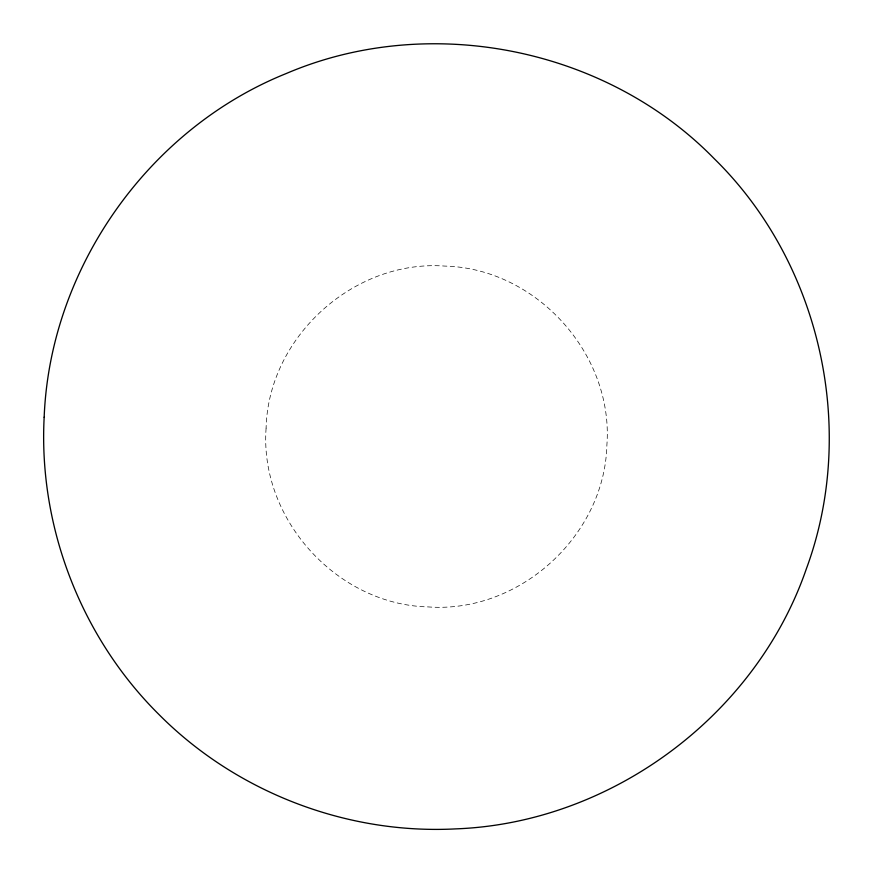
<?xml version="1.0" encoding="UTF-8"?>
<svg xmlns="http://www.w3.org/2000/svg" width="873" height="873" viewBox="0 0 873 873"><rect width="100%" height="100%" fill="white"/><g stroke="black" fill="none" stroke-linecap="round" stroke-linejoin="round"><path stroke-width="0.65" stroke-dasharray="4.37 3.27" d="M266.101 428.13C259.346 519.075 336.956 604.727 428.13 606.91C519.075 613.675 604.716 536.044 606.899 444.87C613.654 353.925 536.044 268.273 444.87 266.09C353.925 259.325 268.284 336.956 266.101 428.13"/><path stroke-width="1.31" d="M44.163 417.229C38.379 526.55 81.036 637.159 158.744 714.289C235.841 791.986 346.428 834.653 455.728 828.881L455.761 828.881C611.002 823.075 755.734 715.718 806.346 568.847C857.886 429.341 820.5 262.784 714.256 158.711C605.72 47.589 428.981 12.429 286.18 73.55C148.203 129.051 49.925 268.622 44.163 417.229"/></g></svg>
